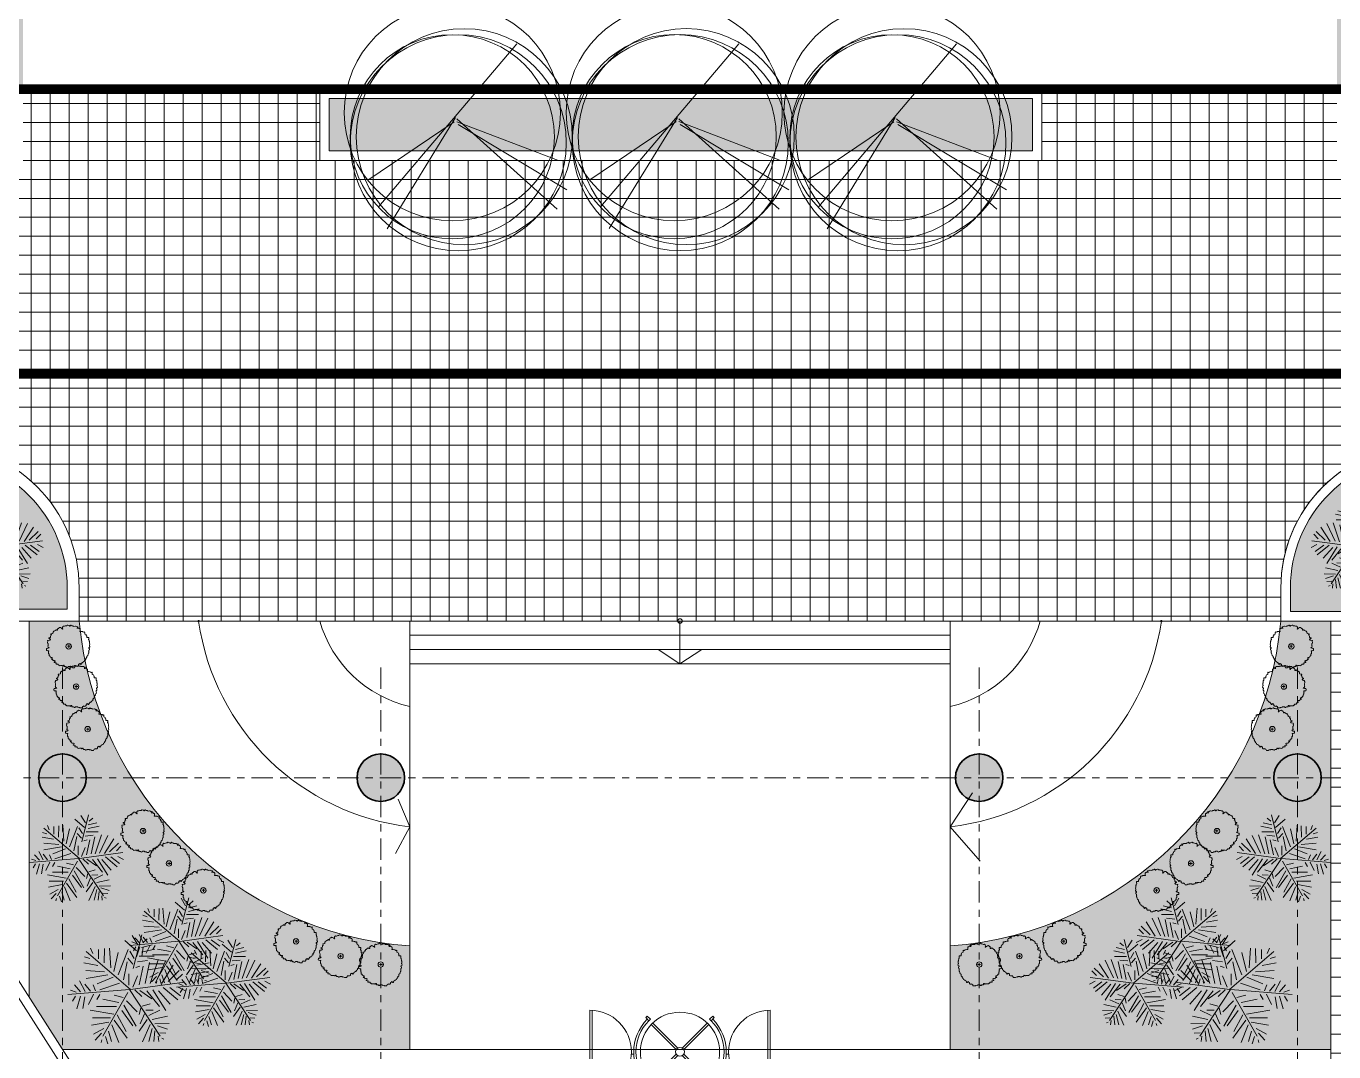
# Model space of a CAD drawing. Header units: millimetres. Extents: x 90964 to 877642, y 656808 to 1438307.
# Drawn here: x 370255 to 397787, y 1220852 to 1242452 of the extents above; entities that cross this region are included whole.
import ezdxf
from ezdxf.xclip import XClip

# ---------------------------------------------------------------- set-up
doc = ezdxf.new("R2010")
doc.units = ezdxf.units.MM
doc.header["$LTSCALE"] = 300
doc.header["$XCLIPFRAME"] = 0
for name, pattern in [('( Hidden )', [0.375, 0.25, -0.125]), ('CENTER', [3, 1.5, -0.5, 0.5, -0.5]), ('Overhead', [3.96875, 2.38125, -1.5875])]:
    doc.linetypes.add(name, pattern=pattern)
doc.layers.add('A-CAY', color=7, linetype='Continuous', lineweight=13, true_color=0x3b7500)
for name, color, linetype, lineweight in [('A-COT VACH', 2, 'Continuous', 35), ('A-HATCH', 251, 'Continuous', 5), ('A-KINH', 152, 'Continuous', 13), ('A-NET THAY', 125, 'Continuous', 18), ('A-TRUC', 250, 'CENTER', 5), ('A-TUONG', 7, 'Continuous', 35), ('A-WALL', 113, 'Continuous', 9), ('S-STRS-MBND', 31, 'Overhead', 9)]:
    doc.layers.add(name, color=color, linetype=linetype, lineweight=lineweight)
pattern_1 = [(4e-12, (420761.15, 1196025.32), (190.5, 190.5), [95.25, -285.75]), (90, (420808.78, 1195977.7), (-190.5, 190.5), [95.25, -285.75])]
pattern_2 = [(4e-12, (420761.15, 1196025.3), (-3e-11, 400), []), (90, (420761.15, 1196025.3), (-400, -3e-11), [])]

# ---------------------------------------------------------------- blocks, each defined once
blk = doc.blocks.new('NEN NEW')
at = {"color": 1, "linetype": 'CENTER', "lineweight": 0, "const_width": 200}
blk.add_lwpolyline([(750, -53922), (96388, -53438), (98212, 0), (0, 0), (749, -53922)], dxfattribs=at)
blk = doc.blocks.new('NEN NEW T')
at = {"color": 5, "linetype": '( Hidden )', "lineweight": 0, "ltscale": 5, "const_width": 200}
blk.add_lwpolyline([(98006.9, -6000), (6083.9, -6000), (6749.3, -53891.3)], dxfattribs=at)
at = {"layer": 'A-TUONG'}
blk.add_blockref('NEN NEW', (0, 0), dxfattribs=at)
blk = doc.blocks.new('AP0E10')
for p, q in [((550, -950), (550, 850)), ((600, -949), (600, 849)), ((4400, -949), (4400, 849)), ((4450, -950), (4450, 850)), ((1501, 0), (1449, 0)), ((3499, 0), (3551, 0)), ((1501, -100), (1449, -100)), ((3499, -100), (3551, -100))]:
    blk.add_line(p, q)
for points in [[(1827, 623), (1759, 691), (1793, 724), (1860, 657), (1827, 623)], [(1911, 573), (2452, 32)], [(2548, 32), (3089, 573)], [(3173, 623), (3241, 691), (3207, 724), (3140, 657), (3173, 623)], [(1877, 539), (2418, -2)], [(2582, -2), (3123, 539)], [(1877, -639), (2418, -98)], [(1911, -673), (2452, -132)], [(2548, -132), (3089, -673)], [(2582, -98), (3123, -639)], [(1827, -723), (1759, -791), (1793, -824), (1860, -757), (1827, -723)], [(3173, -723), (3140, -757), (3207, -824), (3241, -791), (3173, -723)]]:
    blk.add_lwpolyline(points)
for radius in [857, 95.2]:
    blk.add_circle((2500, -50), radius)
for centre, radius, start, end in [((550, -50), 900, 270, 90), ((4450, -50), 900, 90, 270), ((2500, -50), 1000, 135, 225), ((2500, -50), 952, 135, 225), ((2500, -50), 952, 315, 45), ((2500, -50), 1000, 315, 45)]:
    blk.add_arc(centre, radius, start, end)
blk = doc.blocks.new('LUOICOT THAPDOI')
at = {"layer": 'A-HATCH'}
h = blk.add_hatch(color=256, dxfattribs=at)
h.dxf.hatch_style = 1
edge = h.paths.add_edge_path()
edge.add_arc((220998, 1226625), 500, 0, 360)
edge = h.paths.add_edge_path()
edge.add_arc((233598, 1226625), 500, 0, 360)
edge = h.paths.add_edge_path()
edge.add_arc((246198, 1226625), 500, 0, 360)
edge = h.paths.add_edge_path()
edge.add_arc((246198, 1217625), 500, 0, 360)
edge = h.paths.add_edge_path()
edge.add_arc((233598, 1217625), 500, 0, 360)
edge = h.paths.add_edge_path()
edge.add_arc((220998, 1217625), 500, 0, 360)
edge = h.paths.add_edge_path()
edge.add_arc((214298, 1226625), 500, 0, 360)
edge = h.paths.add_edge_path()
edge.add_arc((201698, 1226625), 500, 0, 360)
edge = h.paths.add_edge_path()
edge.add_arc((194998, 1226625), 500, 0, 360)
edge = h.paths.add_edge_path()
edge.add_arc((182398, 1226625), 500, 0, 360)
edge = h.paths.add_edge_path()
edge.add_arc((169798, 1226625), 500, 0, 360)
edge = h.paths.add_edge_path()
edge.add_arc((169798, 1217625), 500, 0, 360)
edge = h.paths.add_edge_path()
edge.add_arc((169798, 1208625), 500, 0, 360)
edge = h.paths.add_edge_path()
edge.add_arc((169798, 1199625), 500, 0, 360)
edge = h.paths.add_edge_path()
edge.add_arc((182398, 1199625), 500, 0, 360)
edge = h.paths.add_edge_path()
edge.add_arc((182398, 1208625), 500, 0, 360)
edge = h.paths.add_edge_path()
edge.add_arc((182398, 1217625), 500, 0, 360)
edge = h.paths.add_edge_path()
edge.add_arc((194998, 1217625), 500, 0, 360)
edge = h.paths.add_edge_path()
edge.add_arc((194998, 1208625), 500, 0, 360)
edge = h.paths.add_edge_path()
edge.add_arc((194998, 1199625), 500, 0, 360)
edge = h.paths.add_edge_path()
edge.add_arc((201698, 1208625), 500, 0, 360)
edge = h.paths.add_edge_path()
edge.add_arc((214298, 1208625), 500, 0, 360)
edge = h.paths.add_edge_path()
edge.add_arc((220998, 1208625), 500, 0, 360)
edge = h.paths.add_edge_path()
edge.add_arc((220998, 1199625), 500, 0, 360)
edge = h.paths.add_edge_path()
edge.add_arc((233598, 1199625), 500, 0, 360)
edge = h.paths.add_edge_path()
edge.add_arc((233598, 1208625), 500, 0, 360)
edge = h.paths.add_edge_path()
edge.add_arc((246198, 1208625), 500, 0, 360)
edge = h.paths.add_edge_path()
edge.add_arc((246198, 1199625), 500, 0, 360)
at = {"layer": 'A-COT VACH'}
for centre in [(194998, 1226625), (201698, 1226625), (214298, 1226625), (220998, 1226625)]:
    blk.add_circle(centre, 500, dxfattribs=at)
at = {"layer": 'A-TRUC'}
for p, q in [((194998, 1228945), (194998, 1197405)), ((201698, 1228945), (201698, 1197405)), ((214298, 1228945), (214298, 1197405)), ((220998, 1228945), (220998, 1197405)), ((167478, 1226625), (248518, 1226625))]:
    blk.add_line(p, q, dxfattribs=at)
blk = doc.blocks.new('mb-cay14')
for p, q in [((-506.4, -503.3), (331.2, 486)), ((-49.5, 12.5), (-574.1, -342.7)), ((-41.1, 37.9), (-455.7, -638.6)), ((-32.6, 29.4), (576.6, -520.2)), ((-32.6, 12.5), (585.1, -224.3)), ((-24.1, -4.4), (635.9, -401.9))]:
    blk.add_line(p, q)
for centre, radius in [((-60.7, 66.9), 657.4), ((12.3, -79.1), 657), ((-60.7, -79.1), 620.9), ((-24.2, -115.6), 657)]:
    blk.add_circle(centre, radius)
blk = doc.blocks.new('mb-cay50')
at = {"color": 0, "linetype": 'ByBlock'}
for p, q in [((85, 197), (175, 552)), ((-151, 205), (-165, 414)), ((120, 386), (-5, 493)), ((133, 446), (73, 545)), ((171, 420), (282, 446)), ((184, 467), (232, 510)), ((-373, 302), (-430, 321)), ((55, -24), (-412, 376)), ((-342, 355), (-366, 411)), ((-282, 299), (-282, 400)), ((-221, 258), (-217, 409)), ((-122, 168), (-75, 366)), ((-75, 130), (29, 400)), ((81, 244), (26, 308)), ((94, 304), (47, 381)), ((128, 270), (235, 282)), ((145, 330), (303, 330)), ((171, 372), (312, 403)), ((261, 40), (346, 290)), ((317, 49), (427, 281)), ((-289, 231), (-435, 258)), ((-217, 163), (-415, 177)), ((-18, 78), (20, 267)), ((38, 22), (38, 144)), ((111, 209), (154, 223)), ((148, 26), (190, 224)), ((209, 40), (256, 263)), ((384, 45), (506, 234)), ((450, 63), (569, 177)), ((540, 78), (601, 139)), ((-471, -47), (-535, 25)), ((-422, -42), (-480, 69)), ((-367, -40), (-424, 34)), ((-183, 130), (-412, 93)), ((-313, -37), (-339, 25)), ((-127, 106), (-296, 38)), ((-61, 45), (-268, -26)), ((55, -24), (625, 54)), ((81, 2), (128, 121)), ((558, 2), (634, -36)), ((43, -22), (-604, -77)), ((-518, -51), (-575, -30)), ((-523, -94), (-554, -146)), ((-471, -94), (-511, -227)), ((-424, -99), (-445, -224)), ((-333, -73), (-386, -180)), ((-269, -76), (-299, -128)), ((27, -56), (-235, -513)), ((-66, -158), (-235, -126)), ((-23, -106), (-118, -83)), ((43, -22), (369, -515)), ((100, -26), (175, -97)), ((152, -32), (279, -120)), ((227, -36), (360, -201)), ((290, -26), (427, -244)), ((351, -36), (474, -178)), ((398, -3), (553, -131)), ((468, -3), (582, -88)), ((-122, -282), (-368, -239)), ((-93, -201), (-302, -201)), ((-37, -244), (81, -405)), ((-14, -187), (114, -410)), ((12, -142), (125, -259)), ((165, -219), (148, -285)), ((178, -199), (261, -173)), ((217, -242), (295, -239)), ((248, -295), (364, -240)), ((-174, -367), (-354, -399)), ((-156, -320), (-345, -320)), ((-140, -394), (-66, -579)), ((-118, -347), (20, -536)), ((-84, -291), (11, -466)), ((232, -338), (145, -463)), ((201, -279), (158, -385)), ((261, -390), (180, -574)), ((282, -338), (445, -305)), ((312, -385), (462, -382)), ((338, -407), (445, -442)), ((-226, -433), (-336, -494)), ((-250, -484), (-316, -556)), ((-207, -518), (-183, -594)), ((-178, -462), (-146, -570)), ((282, -433), (248, -570)), ((312, -458), (300, -570)), ((347, -515), (355, -570)), ((364, -480), (428, -484)), ((386, -536), (407, -544)), ((-246, -551), (-255, -579))]:
    blk.add_line(p, q, dxfattribs=at)
blk = doc.blocks.new('mb-cay10')
for p, q in [((-366, 327), (-370, 316)), ((-370, 316), (-370, 295)), ((-359, 337), (-366, 327)), ((-355, 348), (-359, 337)), ((-345, 352), (-355, 348)), ((-334, 359), (-345, 352)), ((-323, 362), (-334, 359)), ((-302, 369), (-323, 362)), ((-291, 387), (-302, 380)), ((-302, 380), (-302, 369)), ((-281, 384), (-291, 387)), ((-270, 376), (-281, 384)), ((-259, 376), (-270, 376)), ((-256, 408), (-259, 398)), ((-259, 398), (-259, 376)), ((-252, 419), (-256, 408)), ((-242, 419), (-252, 419)), ((-231, 426), (-242, 419)), ((-224, 437), (-231, 426)), ((-213, 440), (-224, 437)), ((-203, 437), (-213, 440)), ((-192, 437), (-203, 437)), ((-171, 423), (-192, 437)), ((-160, 419), (-171, 423)), ((-156, 408), (-160, 419)), ((-146, 401), (-156, 408)), ((-142, 447), (-146, 437)), ((-146, 437), (-146, 426)), ((-146, 426), (-142, 415)), ((-135, 405), (-146, 401)), ((-135, 458), (-142, 447)), ((-142, 415), (-135, 405)), ((-131, 469), (-135, 458)), ((-121, 472), (-131, 469)), ((-107, 469), (-121, 472)), ((-96, 469), (-107, 469)), ((-85, 476), (-96, 469)), ((-64, 479), (-85, 476)), ((-43, 479), (-64, 479)), ((-39, 490), (-43, 479)), ((-28, 494), (-39, 490)), ((-18, 494), (-28, 494)), ((11, 483), (-18, 494)), ((21, 479), (11, 483)), ((25, 469), (21, 479)), ((36, 472), (25, 469)), ((43, 483), (36, 472)), ((50, 494), (43, 483)), ((60, 494), (50, 494)), ((60, 483), (60, 494)), ((71, 479), (60, 483)), ((100, 479), (71, 479)), ((103, 469), (100, 479)), ((117, 465), (103, 469)), ((149, 469), (117, 465)), ((160, 469), (149, 469)), ((171, 465), (160, 469)), ((192, 451), (171, 465)), ((203, 455), (192, 451)), ((195, 426), (203, 437)), ((195, 415), (195, 426)), ((199, 423), (210, 423)), ((213, 451), (203, 455)), ((203, 437), (213, 437)), ((210, 423), (224, 426)), ((213, 426), (213, 451)), ((213, 437), (213, 426)), ((224, 426), (235, 426)), ((235, 426), (242, 415)), ((242, 415), (252, 412)), ((252, 412), (263, 408)), ((263, 408), (267, 398)), ((267, 369), (263, 348)), ((263, 348), (291, 348)), ((267, 398), (267, 369)), ((291, 348), (320, 344)), ((320, 344), (331, 341)), ((331, 341), (341, 337)), ((341, 337), (352, 327)), ((352, 327), (362, 327)), ((362, 327), (373, 334)), ((373, 334), (377, 323)), ((377, 323), (377, 284)), ((-487, 138), (-494, 124)), ((-494, 124), (-487, 114)), ((-487, 114), (-494, 92)), ((-494, 92), (-494, 82)), ((-494, 82), (-487, 67)), ((-483, 21), (-490, 11)), ((-490, 11), (-480, 11)), ((-458, 142), (-487, 138)), ((-487, 67), (-483, 57)), ((-480, 0), (-487, -11)), ((-483, 57), (-480, 46)), ((-480, 36), (-483, 21)), ((-480, 46), (-480, 36)), ((-480, 11), (-480, 0)), ((-441, 199), (-462, 195)), ((-462, 195), (-462, 185)), ((-462, 185), (-451, 178)), ((-444, 146), (-458, 142)), ((-451, 178), (-441, 174)), ((-434, 149), (-444, 146)), ((-430, 202), (-441, 199)), ((-441, 174), (-430, 174)), ((-426, 160), (-434, 149)), ((-426, 213), (-430, 202)), ((-430, 174), (-426, 160)), ((-423, 238), (-426, 224)), ((-426, 224), (-426, 213)), ((-416, 249), (-423, 238)), ((-398, 288), (-419, 288)), ((-419, 288), (-419, 277)), ((-419, 277), (-412, 266)), ((-405, 256), (-416, 249)), ((-412, 266), (-405, 256)), ((-370, 295), (-398, 288)), ((-32, 0), (39, 0)), ((0, 32), (0, -36)), ((377, 284), (405, 273)), ((405, 273), (412, 259)), ((412, 259), (412, 245)), ((412, 245), (423, 241)), ((423, 241), (423, 206)), ((423, 206), (434, 202)), ((434, 202), (469, 202)), ((469, 170), (466, 160)), ((466, 160), (466, 149)), ((466, 149), (476, 142)), ((469, 202), (469, 170)), ((476, 142), (480, 131)), ((480, 131), (480, 121)), ((480, 121), (483, 110)), ((483, 110), (483, 85)), ((483, 85), (490, 75)), ((494, 46), (487, 25)), ((487, 25), (490, 14)), ((490, 75), (494, 46)), ((490, 14), (490, 4)), ((490, 4), (498, -7)), ((-519, -60), (-522, -89)), ((-522, -89), (-512, -99)), ((-512, -50), (-519, -60)), ((-483, -46), (-512, -50)), ((-512, -99), (-490, -103)), ((-490, -103), (-469, -103)), ((-487, -11), (-487, -21)), ((-487, -21), (-476, -25)), ((-462, -39), (-483, -46)), ((-476, -25), (-466, -25)), ((-466, -114), (-473, -124)), ((-473, -124), (-469, -135)), ((-469, -103), (-466, -114)), ((-469, -135), (-469, -170)), ((-469, -170), (-458, -181)), ((-466, -25), (-455, -28)), ((-455, -28), (-462, -39)), ((-458, -181), (-455, -192)), ((-455, -192), (-455, -224)), ((-455, -224), (-441, -227)), ((-441, -227), (-437, -238)), ((-437, -238), (-437, -249)), ((-437, -249), (-423, -249)), ((-423, -249), (-416, -259)), ((-416, -259), (-405, -263)), ((-409, -302), (-405, -291)), ((-387, -305), (-409, -302)), ((-405, -263), (-394, -263)), ((-394, -263), (-387, -273)), ((-387, -284), (-394, -288)), ((-387, -273), (-387, -284)), ((-377, -309), (-387, -305)), ((398, -288), (391, -298)), ((391, -298), (398, -309)), ((409, -281), (398, -288)), ((419, -273), (409, -281)), ((423, -252), (419, -263)), ((419, -263), (419, -273)), ((426, -231), (423, -241)), ((423, -241), (423, -252)), ((437, -220), (426, -231)), ((448, -217), (437, -220)), ((455, -195), (448, -206)), ((448, -206), (448, -217)), ((458, -174), (455, -185)), ((455, -185), (455, -195)), ((462, -163), (458, -174)), ((473, -156), (462, -163)), ((469, -114), (466, -121)), ((473, -92), (469, -103)), ((469, -103), (469, -114)), ((469, -117), (469, -128)), ((469, -128), (473, -156)), ((476, -28), (473, -39)), ((473, -39), (473, -50)), ((473, -50), (483, -53)), ((483, -85), (473, -92)), ((498, -21), (476, -28)), ((483, -53), (483, -85)), ((498, -7), (498, -21)), ((-373, -320), (-377, -309)), ((-373, -330), (-373, -320)), ((-362, -334), (-373, -330)), ((-352, -330), (-362, -334)), ((-331, -330), (-352, -330)), ((-338, -366), (-327, -359)), ((-338, -376), (-338, -366)), ((-316, -380), (-338, -376)), ((-316, -337), (-331, -330)), ((-327, -359), (-320, -348)), ((-320, -348), (-316, -337)), ((-295, -384), (-316, -380)), ((-299, -405), (-295, -394)), ((-291, -415), (-299, -405)), ((-295, -394), (-295, -384)), ((-249, -415), (-291, -415)), ((-249, -426), (-249, -415)), ((-245, -437), (-249, -426)), ((-235, -437), (-245, -437)), ((-224, -444), (-235, -437)), ((-220, -455), (-224, -444)), ((-192, -451), (-220, -455)), ((-156, -451), (-192, -451)), ((-142, -455), (-156, -451)), ((-142, -465), (-142, -455)), ((-131, -462), (-142, -465)), ((-124, -451), (-131, -462)), ((-114, -444), (-124, -451)), ((-103, -444), (-114, -444)), ((-103, -465), (-103, -444)), ((-96, -476), (-103, -465)), ((-85, -476), (-96, -476)), ((-75, -479), (-85, -476)), ((-64, -479), (-75, -479)), ((-50, -483), (-64, -479)), ((-43, -494), (-50, -483)), ((-32, -490), (-43, -494)), ((-21, -487), (-32, -490)), ((-14, -476), (-21, -487)), ((25, -476), (-14, -476)), ((36, -479), (25, -476)), ((39, -490), (36, -479)), ((50, -487), (39, -490)), ((78, -490), (50, -487)), ((89, -501), (78, -490)), ((139, -501), (89, -501)), ((146, -490), (139, -501)), ((149, -469), (146, -490)), ((160, -469), (149, -469)), ((171, -465), (160, -469)), ((181, -462), (171, -455)), ((171, -455), (171, -465)), ((195, -465), (181, -462)), ((210, -462), (195, -465)), ((220, -455), (210, -462)), ((231, -451), (220, -455)), ((242, -419), (231, -419)), ((231, -419), (231, -451)), ((249, -408), (242, -419)), ((259, -401), (249, -408)), ((270, -408), (259, -401)), ((274, -419), (270, -408)), ((284, -423), (274, -419)), ((295, -419), (284, -423)), ((306, -398), (295, -398)), ((295, -398), (295, -419)), ((313, -387), (306, -398)), ((316, -376), (313, -387)), ((331, -369), (316, -376)), ((341, -376), (331, -369)), ((348, -359), (345, -369)), ((359, -352), (348, -359)), ((370, -352), (359, -352)), ((373, -327), (370, -341)), ((370, -341), (370, -352)), ((384, -320), (373, -327)), ((394, -320), (384, -320)), ((398, -309), (394, -320))]:
    blk.add_line(p, q)
blk.add_circle((-1, -2), 62.8)

msp = doc.modelspace()

# ---------------------------------------------------------------- hatches: boundary and pattern name
at = {"layer": 'A-NET THAY'}
h = msp.add_hatch(dxfattribs=at)
h.set_pattern_fill('AR-HBONE', color=250, scale=3, double=1)
h.set_pattern_definition([(45, (420761.15, 1196025.32), (-3e-11, 431.0523), [914.4, -304.8]), (135, (420976.68, 1196240.84), (-3e-11, 431.0523), [914.4, -304.8])])
edge = h.paths.add_edge_path()
edge.add_line((445534.9, 1245943.2), (400857.2, 1246022.2))
edge.add_arc((400852.2, 1243022.2), 3000, 89.90437, 180)
edge.add_line((397852.2, 1243022.2), (397852.2, 1241125.3))
edge.add_line((397852.2, 1241125.3), (436544.8, 1241125.3))
edge.add_line((436544.8, 1241125.3), (445534.9, 1241125.3))
edge.add_line((445534.9, 1241125.3), (445534.9, 1245943.2))
edge = h.paths.add_edge_path()
edge.add_arc((367189.7, 1243160), 3000, 0, 89.96372)
edge.add_line((367191.6, 1246160), (343379.3, 1246200.3))
edge.add_arc((343374.3, 1238200.3), 8000, 89.96372, 180.91499)
edge.add_line((335375.3, 1238072.5), (335974, 1197977.4))
edge.add_arc((338973.6, 1198025.3), 3000, 180.91499, 270)
edge.add_line((338973.6, 1195025.3), (338402.6, 1236125.8))
edge.add_line((338402.6, 1236125.8), (338333.2, 1241125.3))
edge.add_line((338333.2, 1241125.3), (370189.7, 1241125.3))
edge.add_line((370189.7, 1241125.3), (370189.7, 1243160))
edge = h.paths.add_edge_path()
edge.add_line((339082.3, 1187203.7), (339057, 1189025.3))
edge.add_line((339057, 1189025.3), (337063.7, 1189025.3))
edge.add_arc((337063.7, 1186025.3), 3000, 90, 180.9386)
edge.add_line((334064.1, 1185976.2), (334435.1, 1161466.3))
edge.add_line((334435.1, 1161466.3), (339439.8, 1161466.3))
edge.add_line((339439.8, 1161466.3), (339082.3, 1187203.7))
h = msp.add_hatch(dxfattribs=at)
h.set_pattern_fill('_USER', color=250, scale=400, double=1, pattern_type=0)
h.set_pattern_definition(pattern_2)
h.paths.add_polyline_path([(436293.5, 1239625.3), (397852.2, 1239625.3), (397852.2, 1241125.3), (391642.2, 1241125.3), (391642.2, 1239625.3), (376436.6, 1239625.3), (376436.6, 1241125.3), (370189.7, 1241125.3), (370189.7, 1239625.3), (340561.5, 1239625.3), (340561.5, 1196025.3, -0.4142136), (339561.5, 1195025.3), (338973.6, 1195025.3), (339057, 1189025.3), (397720.9, 1189025.3), (397720.9, 1195025.3), (381057.9, 1195025.3), (346665.9, 1195025.3, -0.4142136), (344665.9, 1197025.3), (344665.9, 1230625.3, -0.4142136), (347665.9, 1233625.3), (368370.4, 1233625.3, -0.4142136), (371370.4, 1230625.3), (371370.4, 1229924), (376399.6, 1229924), (378336.2, 1229924), (389705.6, 1229924), (391642.2, 1229924), (396671.5, 1229924), (396671.5, 1230625.3, -0.4142136), (399671.5, 1233625.3), (403122.2, 1233625.3), (426978.9, 1233625.3, -0.4254724), (429976.7, 1230510.5), (429785, 1225505.3), (435804.7, 1225299.9)])
h = msp.add_hatch(dxfattribs=at)
h.set_pattern_fill('_USER', color=250, scale=400, double=1, pattern_type=0)
h.set_pattern_definition(pattern_2)
h.paths.add_polyline_path([(426730.9, 1229924), (423526.2, 1229924), (423526.2, 1233625.3), (403122.2, 1233625.3), (403122.2, 1229924), (397720.9, 1229924), (397720.9, 1197381.3), (397720.9, 1189025.3), (426730.9, 1189025.3)])

# ---------------------------------------------------------------- linework, layer by layer
msp.add_lwpolyline([(339082.3, 1187203.7), (338402.6, 1236125.8), (338333.2, 1241125.3), (436544.8, 1241125.3), (434721.5, 1187687.4)], close=True, dxfattribs=at)

# ---------------------------------------------------------------- next in the draw order: block references
at = {"layer": 'A-TUONG'}
ref = msp.add_blockref('NEN NEW T', (338333.2, 1241125.3), dxfattribs=at)
XClip(ref).set_block_clipping_path([(-1151.951366094, -55445.920515141), (100712.1462453315, 1910.2181591089)])

# ---------------------------------------------------------------- next in the draw order: hatches: boundary and pattern name
at = {"layer": 'S-STRS-MBND', "true_color": 0x3ba41e}
h = msp.add_hatch(dxfattribs=at)
h.set_pattern_fill('CROSS', color=74, scale=30, double=1)
h.set_pattern_definition(pattern_1)
h.paths.add_polyline_path([(436300.3, 1239825.3), (398052.2, 1239825.3), (398052.2, 1240925.3), (436337.9, 1240925.3), (434528.2, 1187886.4), (379327.1, 1187607.2), (339279.5, 1187404.7), (339259.8, 1188825.3), (426730.9, 1188825.3), (426730.9, 1229924), (426930.9, 1229924), (426930.9, 1230124), (423726.2, 1230124), (423726.2, 1233425.3), (426978.9, 1233425.3, -0.4254724), (429776.8, 1230518.1), (428681.7, 1201929.8), (435007.4, 1201929.8)])
h.paths.add_polyline_path([(391442.2, 1240925.3), (376636.6, 1240925.3), (376636.6, 1239825.3), (391442.2, 1239825.3)])
h.paths.add_polyline_path([(369989.7, 1240925.3), (338536, 1240925.3), (338602.6, 1236128.6), (339170.8, 1195225.3), (339561.5, 1195225.3, 0.4142136), (340361.5, 1196025.3), (340361.5, 1239825.3), (369989.7, 1239825.3)])
h.paths.add_polyline_path([(402922.2, 1233425.3), (399671.5, 1233425.3, 0.4142136), (396871.5, 1230625.3), (396871.5, 1230124), (402922.2, 1230124)], flags=17)
h.paths.add_polyline_path([(368370.4, 1233375.3), (347665.9, 1233375.3, 0.4142136), (344915.9, 1230625.3), (344915.9, 1230174), (371120.4, 1230174), (371120.4, 1230625.3, 0.4142136)], flags=17)
h.paths.add_polyline_path([(377957.9, 1197575.3), (350442.8, 1197575.3), (350442.8, 1195125.3), (377957.9, 1195125.3)], flags=17)
h.paths.add_polyline_path([(397620.9, 1197575.3), (381157.9, 1197575.3), (381157.9, 1195125.3), (397620.9, 1195125.3)], flags=17)
h = msp.add_hatch(dxfattribs=at)
h.set_pattern_fill('CROSS', color=74, scale=30, double=1)
h.set_pattern_definition(pattern_1)
h.paths.add_polyline_path([(378336.2, 1223081, -0.3653927), (371370.4, 1229924), (370321, 1229924), (370321, 1221995.7), (371021, 1220901.5), (378336.2, 1220901.5)])
h.paths.add_polyline_path([(397720.9, 1229924), (396671.5, 1229924, -0.3653927), (389705.6, 1223081), (389705.6, 1220901.5), (397720.9, 1220901.5)])

# ---------------------------------------------------------------- next in the draw order: linework, layer by layer
at = {"layer": 'A-NET THAY'}
for p, q in [((371370.4, 1229924), (344665.9, 1229924)), ((370321, 1221995.7), (370321, 1229924)), ((376399.6, 1229924), (371370.4, 1229924)), ((376399.6, 1229924), (378336.2, 1229924)), ((378336.2, 1228124), (378336.2, 1229924)), ((378336.2, 1229924), (389705.6, 1229924)), ((389705.6, 1229924), (378336.2, 1229924)), ((384020.9, 1229924), (384020.9, 1229024)), ((389705.6, 1228124), (389705.6, 1229924)), ((391642.2, 1229924), (389705.6, 1229924)), ((391642.2, 1229924), (396671.5, 1229924)), ((397720.9, 1197381.3), (397720.9, 1229924)), ((389705.6, 1229624), (378336.2, 1229624)), ((389705.6, 1229324), (378336.2, 1229324)), ((384020.9, 1229024), (383560.5, 1229324)), ((384020.9, 1229024), (384481.3, 1229324)), ((389705.6, 1229024), (378336.2, 1229024)), ((378336.2, 1228124), (378336.2, 1220901.5)), ((389705.6, 1228124), (389705.6, 1220901.5)), ((389705.6, 1225591.7), (390181.9, 1226309.4)), ((378336.2, 1225591.7), (378088.9, 1226173.4)), ((378336.2, 1225591.7), (378031.9, 1225026.4)), ((389705.6, 1225591.7), (390343.9, 1224864.4))]:
    msp.add_line(p, q, dxfattribs=at)
for points in [[(391642.2, 1241125.3), (376436.6, 1241125.3), (376436.6, 1239625.3), (391642.2, 1239625.3)], [(391442.2, 1240925.3), (376636.6, 1240925.3), (376636.6, 1239825.3), (391442.2, 1239825.3)]]:
    msp.add_lwpolyline(points, close=True, dxfattribs=at)
for points in [[(371370.4, 1230625.3, 0.4142136), (368370.4, 1233625.3), (347665.9, 1233625.3, 0.4142136), (344665.9, 1230625.3), (344665.9, 1229924), (371370.4, 1229924)], [(403122.2, 1233625.3), (399671.5, 1233625.3, 0.4142136), (396671.5, 1230625.3), (396671.5, 1229924), (403122.2, 1229924)], [(402922.2, 1233425.3), (399671.5, 1233425.3, 0.4142136), (396871.5, 1230625.3), (396871.5, 1230124), (402922.2, 1230124)], [(371120.4, 1230625.3, 0.4142136), (368370.4, 1233375.3), (347665.9, 1233375.3, 0.4142136), (344915.9, 1230625.3), (344915.9, 1230174), (371120.4, 1230174)]]:
    msp.add_lwpolyline(points, format="xyb", close=True, dxfattribs=at)
for centre, radius in [((373885, 1229924), 14.7), ((384020.9, 1229924), 47.6), ((394155, 1229924), 14.7)]:
    msp.add_circle(centre, radius, dxfattribs=at)
for centre, radius, start, end in [((399671.5, 1230625.3), 3000, 90, 180), ((378910.2, 1230632.2), 7573, 185.36578, 265.65352), ((378910.2, 1230632.2), 5073, 188.02457, 263.50386), ((378910.2, 1230632.2), 2573, 195.97598, 257.11104), ((389131.7, 1230632.2), 7573, 274.34648, 354.63422), ((389131.7, 1230632.2), 2573, 282.88896, 344.02402), ((389131.7, 1230632.2), 5073, 276.49614, 351.97543)]:
    msp.add_arc(centre, radius, start, end, dxfattribs=at)
at = {"layer": 'A-WALL', "lineweight": 18}
for p, q in [((374475.9, 1215141.3), (368583, 1224347.7)), ((368718.7, 1224500.3), (374639.2, 1215245.9)), ((371021, 1220901.5), (397720.9, 1220901.5)), ((397720.9, 1220901.5), (397720.9, 1214125.3))]:
    msp.add_line(p, q, dxfattribs=at)

# ---------------------------------------------------------------- next in the draw order: block references
at = {"layer": 'A-CAY'}
for name, p, xscale, yscale, zscale in [('mb-cay14', (379436.4, 1240396.6), 3.461538461538461, 3.461538461538461, 3.461538461538461), ('mb-cay14', (384109.6, 1240398.6), 3.461538461538461, 3.461538461538461, 3.461538461538461), ('mb-cay14', (388693.4, 1240396.6), 3.461538461538461, 3.461538461538461, 3.461538461538461), ('mb-cay50', (369600.4, 1231529.6), 1.6, 1.6, 1.6), ('mb-cay50', (398323.5, 1231529.6), -1.6, 1.6, 1.6), ('mb-cay10', (371151.2, 1229392.6), 0.9, 0.9, 0.9), ('mb-cay10', (371308.2, 1228545.6), 0.9, 0.9, 0.9), ('mb-cay10', (371551.2, 1227649.6), 0.9, 0.9, 0.9), ('mb-cay50', (371290.1, 1224960.1), 1.6, 1.6, 1.6), ('mb-cay10', (372716.2, 1225503.6), 0.9, 0.9, 0.9), ('mb-cay10', (373263.2, 1224820.6), 0.9, 0.9, 0.9), ('mb-cay10', (373986.2, 1224254.6), 0.9, 0.9, 0.9), ('mb-cay50', (373399.4, 1223215.1), 1.6, 1.6, 1.6), ('mb-cay10', (375938.2, 1223180.6), 0.9, 0.9, 0.9), ('mb-cay50', (372341.8, 1222210), 2, 2, 2), ('mb-cay50', (374387.7, 1222333.5), 1.6, 1.6, 1.6), ('mb-cay10', (376876.2, 1222868.6), 0.9, 0.9, 0.9), ('mb-cay10', (377720.9, 1222692.6), 0.9, 0.9, 0.9)]:
    msp.add_blockref(name, p, dxfattribs=dict(at, xscale=xscale, yscale=yscale, zscale=zscale))
at = {"layer": 'A-CAY', "rotation": 9.192646643896298e-12}
for name, p, xscale, yscale, zscale in [('mb-cay10', (396890.7, 1229392.6), -0.9, 0.9, 0.9), ('mb-cay10', (396733.7, 1228545.6), -0.9, 0.9, 0.9), ('mb-cay10', (396490.7, 1227649.6), -0.9, 0.9, 0.9), ('mb-cay10', (395325.7, 1225503.6), -0.9, 0.9, 0.9), ('mb-cay50', (396751.8, 1224960.1), -1.6, 1.6, 1.6), ('mb-cay10', (394778.7, 1224820.6), -0.9, 0.9, 0.9), ('mb-cay10', (394055.7, 1224254.6), -0.9, 0.9, 0.9), ('mb-cay50', (394642.5, 1223215.1), -1.6, 1.6, 1.6), ('mb-cay10', (392103.7, 1223180.6), -0.9, 0.9, 0.9), ('mb-cay10', (391165.7, 1222868.6), -0.9, 0.9, 0.9), ('mb-cay50', (393654.2, 1222333.5), -1.6, 1.6, 1.6), ('mb-cay50', (395700.1, 1222210), -2, 2, 2), ('mb-cay10', (390320.9, 1222692.6), -0.9, 0.9, 0.9)]:
    msp.add_blockref(name, p, dxfattribs=dict(at, xscale=xscale, yscale=yscale, zscale=zscale))
at = {"layer": 'A-COT VACH'}
msp.add_blockref('LUOICOT THAPDOI', (176022.9, 0), dxfattribs=at)
at = {"layer": 'A-KINH', "xscale": 0.9743589743589749, "yscale": 0.9743589743589749, "zscale": 0.9743589743589749}
msp.add_blockref('AP0E10', (381585, 1220900.3), dxfattribs=at)

doc.saveas('drawing.dxf')
